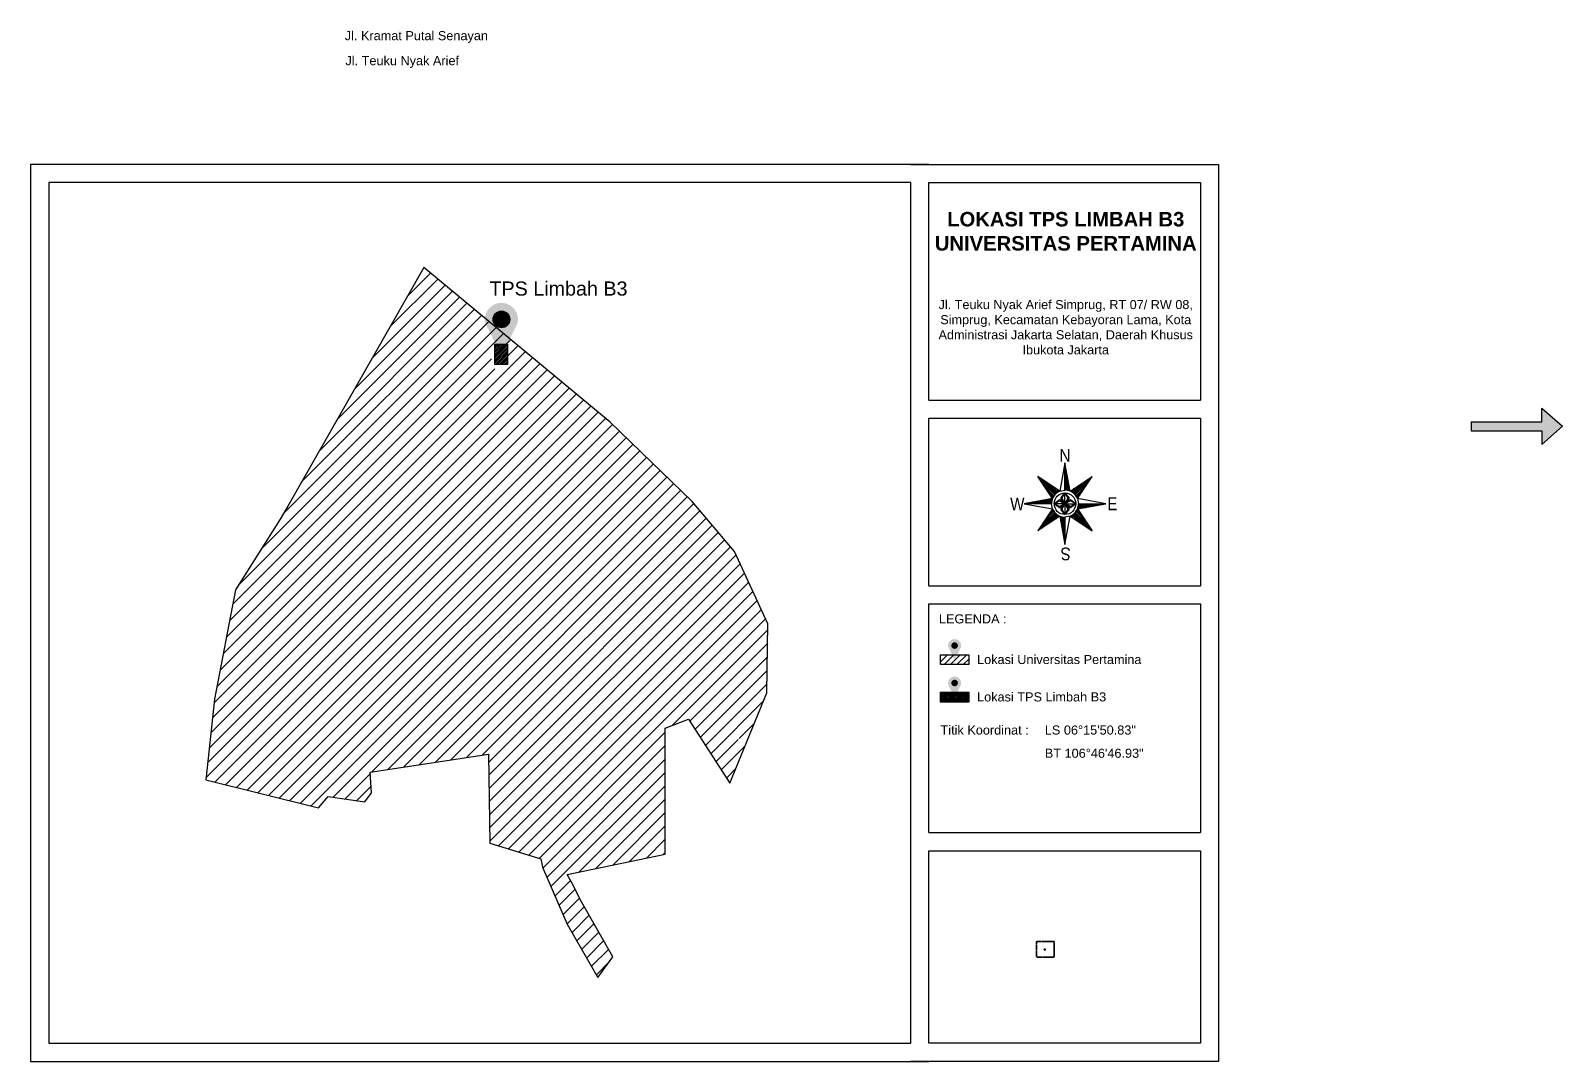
# Model space of a CAD drawing. Header units: millimetres. Extents: x -8570 to 76123, y -16593 to 13658.
# Drawn here: x 9828 to 18289, y -16593 to -10898 of the extents above; entities that cross this region are included whole.
import ezdxf

# ---------------------------------------------------------------- set-up
doc = ezdxf.new("R2010")
doc.units = ezdxf.units.MM
doc.header["$MEASUREMENT"] = 0
doc.linetypes.add('PHANTOM2', pattern=[1.25, 0.625, -0.125, 0.125, -0.125, 0.125, -0.125])
doc.linetypes.add('PTS_EXT', pattern=[999999, 0, -999999])
for name, color, linetype in [('Area Kawasan', 10, 'Continuous'), ('Area TPS', 2, 'Continuous'), ('Batas Wilayah', 7, 'PHANTOM2')]:
    doc.layers.add(name, color=color, linetype=linetype)
doc.styles.get("Standard").update_dxf_attribs({"font": 'arial.ttf'})

msp = doc.modelspace()

# ---------------------------------------------------------------- hatches: boundary and pattern name
h = msp.add_hatch()
h.set_pattern_fill('ANSI31', color=1, scale=417.157725)
h.set_pattern_definition([(45, (9150.936, -17039.9), (-36.8719, 36.8719), [])])
h.paths.add_polyline_path([(13715.6, -13775.5), (13481, -13499.9), (13028.1, -13060.9), (12000.3, -12207.3), (11247.5, -13525), (11205.9, -13597.7), (10959, -13987.1), (10843.8, -14591.6), (10795.9, -15037.8), (11417.8, -15191.1), (11471.6, -15129.5), (11674, -15159.5), (11710.3, -15108.9), (11704, -14995.2), (12357.6, -14895.4), (12363.9, -15386.7), (12645.6, -15474.3), (12655.2, -15519.7), (12792.2, -15834.1), (12961.6, -16128.3), (13002.5, -16072.1), (13043.1, -16015.4), (12871.1, -15712), (12816.7, -15606.8), (12792.3, -15559.8), (13333.5, -15447.4), (13333.6, -14750.8), (13461.2, -14702.7), (13690, -15056.3), (13895.1, -14557), (13900.6, -14175.9)])
h.paths.add_polyline_path([(13738.5, -14768.3), (13749.8, -14781), (13744.2, -14781), (13741.3, -14781), (13741.5, -14825.3), (13735.9, -14825.3), (13735.7, -14781.1), (13735.1, -14781.1), (13732.8, -14781.1), (13727.2, -14781.1)], flags=16)
h.paths.add_polyline_path([(12443.2, -12766.3), (12372.7, -12766.3), (12372.7, -12636.9), (12443.2, -12636.9)], flags=16)
h = msp.add_hatch(color=2)
h.dxf.hatch_style = 1
h.paths.add_polyline_path([(12516.8, -12515.6, 1.282095), (12339.6, -12515.6), (12428.2, -12692.9)])
h.paths.add_polyline_path([(12382.4, -12493.4, -1), (12474.1, -12493.4, -1)], flags=16)
at = {"true_color": 0xffffff}
h = msp.add_hatch(color=7, dxfattribs=at)
h.dxf.hatch_style = 1
h.paths.add_polyline_path([(12474.5, -12493.3, 1), (12382.5, -12493.3, 1)])
h = msp.add_hatch()
h.set_pattern_fill('ANSI31', color=2, scale=55.710437)
h.set_pattern_definition([(45, (2633.085, -13335.5775), (-4.9241535, 4.9241535), [])])
h.paths.add_polyline_path([(12461.5, -12629.3), (12392, -12629.3), (12392, -12741.9), (12461.5, -12741.9)])
h = msp.add_hatch(color=256)
h.dxf.hatch_style = 1
h.paths.add_polyline_path([(18288.8, -13084), (18176.3, -12984), (18176.3, -13034), (18176.3, -13054), (18176.3, -13059), (17785.8, -13059), (17785.8, -13109), (18176.3, -13109), (18176.3, -13114), (18176.3, -13134), (18176.3, -13184)])
h = msp.add_hatch(color=1)
h.dxf.hatch_style = 1
h.paths.add_polyline_path([(14966.8, -14304.4, 1.282095), (14896.3, -14304.4), (14931.6, -14374.9)])
h.paths.add_polyline_path([(14913.3, -14295.6, -1), (14949.8, -14295.6, -1)], flags=16)
h = msp.add_hatch(color=7, dxfattribs=at)
h.dxf.hatch_style = 1
h.paths.add_polyline_path([(14950, -14295.5, 1), (14913.4, -14295.5, 1)])
h = msp.add_hatch()
h.set_pattern_fill('ANSI31', color=1, scale=200)
h.paths.add_polyline_path([(15010.6, -14346.5), (14853.7, -14346.5), (14853.7, -14400.8), (15010.6, -14400.8)])
h = msp.add_hatch(color=2)
h.dxf.hatch_style = 1
h.paths.add_polyline_path([(14966.8, -14511, 1.282095), (14896.3, -14511), (14931.6, -14581.5)])
h.paths.add_polyline_path([(14913.3, -14502.1, -1), (14949.8, -14502.1, -1)], flags=16)
h = msp.add_hatch(color=7, dxfattribs=at)
h.dxf.hatch_style = 1
h.paths.add_polyline_path([(14950, -14502.1, 1), (14913.4, -14502.1, 1)])
h = msp.add_hatch()
h.set_pattern_fill('ANSI31', color=1, scale=0.82735)
h.set_pattern_definition([(45, (15423.6145, -15979.75114), (-0.0731281, 0.0731281), [])])
h.paths.add_polyline_path([(15432.7, -15973.3), (15432.2, -15972.7), (15431.3, -15971.9), (15429.3, -15970.2), (15427.8, -15972.8), (15427.7, -15972.9), (15427.2, -15973.7), (15427, -15974.9), (15426.9, -15975.8), (15428.1, -15976.1), (15428.2, -15976), (15428.6, -15976), (15428.7, -15975.9), (15428.7, -15975.7), (15430, -15975.5), (15430, -15976.5), (15430.5, -15976.6), (15430.6, -15976.7), (15430.8, -15977.4), (15431.2, -15977.9), (15431.3, -15977.8), (15431.3, -15977.7), (15431, -15977.1), (15430.9, -15976.9), (15430.8, -15976.8), (15431.9, -15976.6), (15431.9, -15975.2), (15432.2, -15975.1), (15432.6, -15975.8), (15433, -15974.8), (15433, -15974.1)])
h.paths.add_polyline_path([(15432.7, -15975.2), (15432.7, -15975.3), (15432.7, -15975.3), (15432.7, -15975.3), (15432.7, -15975.4), (15432.7, -15975.4), (15432.7, -15975.3), (15432.7, -15975.3), (15432.7, -15975.3), (15432.7, -15975.3)], flags=16)
h.paths.add_polyline_path([(15430.1, -15971.3), (15430, -15971.3), (15430, -15971), (15430.1, -15971)], flags=16)
at = {"layer": 'Area TPS'}
h = msp.add_hatch(dxfattribs=at)
h.set_pattern_fill('ANSI31', color=256, scale=50)
h.set_pattern_definition([(45, (8894.928, -18117.822), (-4.4194174, 4.4194174), [])])
h.paths.add_polyline_path([(15010.6, -14553), (14853.7, -14553), (14853.7, -14607.4), (15010.6, -14607.4)])

# ---------------------------------------------------------------- linework, layer by layer
at = {"linetype": 'Continuous'}
for p, q in [((15513.2, -13442), (15391.5, -13361.6)), ((15472, -13483.2), (15391.5, -13361.6)), ((15488.4, -13458.4), (15391.5, -13361.6)), ((15569.7, -13442), (15541.4, -13286.6)), ((15541.4, -13436.5), (15541.4, -13286.6)), ((15543.7, -13436.5), (15543.7, -13299)), ((15549.6, -13436.9), (15549.6, -13332)), ((15555.6, -13437.9), (15555.6, -13364.9)), ((15569.7, -13442), (15691.3, -13361.6)), ((15594.4, -13458.4), (15691.3, -13361.6)), ((15610.8, -13483.2), (15691.3, -13361.6)), ((15484.4, -13462.9), (15408.1, -13386.6)), ((15492.8, -13454.4), (15416.6, -13378.1)), ((15480.6, -13467.6), (15424.7, -13411.7)), ((15477.3, -13472.7), (15441.3, -13436.7)), ((15497.6, -13450.6), (15441.7, -13394.7)), ((15502.7, -13447.3), (15466.7, -13411.3)), ((15508.2, -13444.3), (15491.8, -13427.9)), ((15518.9, -13481.5), (15541.4, -13451.5)), ((15526.4, -13481.5), (15541.4, -13451.5)), ((15541.4, -13451.5), (15563.9, -13481.5)), ((15561.6, -13439.3), (15561.6, -13397.9)), ((15567.6, -13441.2), (15567.6, -13430.9)), ((15574.6, -13444.3), (15591, -13427.9)), ((15580.1, -13447.3), (15616.1, -13411.3)), ((15585.2, -13450.6), (15641.2, -13394.7)), ((15590, -13454.4), (15666.2, -13378.1)), ((15598.5, -13462.9), (15674.7, -13386.6)), ((15602.2, -13467.6), (15658.1, -13411.7)), ((15605.6, -13472.7), (15641.5, -13436.7)), ((15472, -13483.2), (15316.6, -13511.4)), ((15466.5, -13511.4), (15316.6, -13511.4)), ((15466.5, -13509.2), (15329, -13509.2)), ((15466.9, -13503.2), (15361.9, -13503.2)), ((15467.8, -13497.2), (15394.9, -13497.2)), ((15469.3, -13491.2), (15427.9, -13491.2)), ((15474.3, -13478.2), (15457.9, -13461.8)), ((15471.2, -13485.2), (15460.9, -13485.2)), ((15481.5, -13511.4), (15511.4, -13488.9)), ((15511.4, -13526.4), (15481.5, -13511.4)), ((15511.4, -13533.9), (15481.5, -13511.4)), ((15511.4, -13488.9), (15541.4, -13511.4)), ((15541.4, -13511.4), (15511.4, -13526.4)), ((15541.4, -13511.4), (15511.4, -13533.9)), ((15541.4, -13511.4), (15518.9, -13481.5)), ((15518.9, -13541.4), (15541.4, -13511.4)), ((15541.4, -13511.4), (15526.4, -13481.5)), ((15563.9, -13481.5), (15541.4, -13511.4)), ((15541.4, -13511.4), (15571.4, -13488.9)), ((15571.4, -13496.4), (15541.4, -13511.4)), ((15541.4, -13511.4), (15556.4, -13541.4)), ((15541.4, -13511.4), (15563.9, -13541.4)), ((15571.4, -13533.9), (15541.4, -13511.4)), ((15571.4, -13488.9), (15601.4, -13511.4)), ((15601.4, -13511.4), (15571.4, -13496.4)), ((15601.4, -13511.4), (15571.4, -13533.9)), ((15608.6, -13478.2), (15625, -13461.8)), ((15610.8, -13539.7), (15766.2, -13511.4)), ((15611.6, -13537.7), (15622, -13537.7)), ((15613.6, -13531.7), (15654.9, -13531.7)), ((15615, -13525.7), (15687.9, -13525.7)), ((15615.9, -13519.7), (15720.9, -13519.7)), ((15616.3, -13511.4), (15766.2, -13511.4)), ((15616.3, -13513.7), (15753.8, -13513.7)), ((15472, -13539.7), (15391.5, -13661.3)), ((15488.4, -13564.4), (15391.5, -13661.3)), ((15513.2, -13580.8), (15391.5, -13661.3)), ((15484.4, -13560), (15408.1, -13636.2)), ((15492.8, -13568.5), (15416.6, -13644.7)), ((15480.6, -13555.3), (15424.7, -13611.2)), ((15477.3, -13550.2), (15441.3, -13586.1)), ((15497.6, -13572.2), (15441.7, -13628.1)), ((15474.3, -13544.7), (15457.9, -13561.1)), ((15502.7, -13575.6), (15466.7, -13611.6)), ((15508.2, -13578.6), (15491.8, -13595)), ((15513.2, -13580.8), (15541.4, -13736.2)), ((15515.2, -13581.6), (15515.2, -13592)), ((15541.4, -13571.4), (15518.9, -13541.4)), ((15521.2, -13583.6), (15521.2, -13625)), ((15527.2, -13585), (15527.2, -13657.9)), ((15533.2, -13585.9), (15533.2, -13690.9)), ((15539.2, -13586.3), (15539.2, -13723.9)), ((15556.4, -13541.4), (15541.4, -13571.4)), ((15563.9, -13541.4), (15541.4, -13571.4)), ((15541.4, -13586.4), (15541.4, -13736.2)), ((15569.7, -13580.8), (15691.3, -13661.3)), ((15574.6, -13578.6), (15591, -13595)), ((15580.1, -13575.6), (15616.1, -13611.6)), ((15585.2, -13572.2), (15641.2, -13628.1)), ((15590, -13568.5), (15666.2, -13644.7)), ((15594.4, -13564.4), (15691.3, -13661.3)), ((15598.5, -13560), (15674.7, -13636.2)), ((15602.2, -13555.3), (15658.1, -13611.2)), ((15605.6, -13550.2), (15641.5, -13586.1)), ((15608.6, -13544.7), (15625, -13561.1)), ((15610.8, -13539.7), (15691.3, -13661.3))]:
    msp.add_line(p, q, dxfattribs=at)
for points in [[(14789.7, -11636.7), (9827.7, -11636.7)], [(9827.7, -11636.7), (9827.7, -16592.6), (14789.7, -16592.6)], [(14689.7, -11636.7), (16389.7, -11636.7), (16389.7, -11906.8)], [(14689.7, -11906.8), (14689.7, -11736.7), (9927.3, -11736.7)], [(9927.3, -16492.6), (14689.7, -16492.6), (14689.7, -11736.7)], [(9927.7, -11736.7), (9927.7, -16492.6)], [(16389.7, -11736.7), (16389.7, -16592.6), (14689.7, -16592.6)], [(14689.7, -16492.6), (14689.7, -11736.7)], [(14689.7, -11906.8), (14689.7, -11736.7)], [(14789.7, -11906.8), (14789.7, -11736.7)], [(14789.7, -11736.7), (16289.7, -11736.7), (16289.7, -11906.8)], [(14789.7, -11906.8), (14789.7, -11736.7)], [(14789.7, -11736.7), (16289.7, -11736.7)], [(14789.7, -11736.7), (16289.7, -11736.7)], [(14789.7, -12938.6), (14789.7, -11736.7)], [(14789.7, -12938.6), (14789.7, -11736.7)], [(16289.7, -11736.7), (16289.7, -12938.6)], [(14789.7, -12938.6), (16289.7, -12938.6)], [(18176.3, -13059), (18176.3, -13054), (18176.3, -13034), (18176.3, -12984)], [(18176.3, -12984), (18288.8, -13084)], [(14789.7, -13038.6), (16289.7, -13038.6)], [(14789.7, -13965.1), (14789.7, -13038.6)], [(14789.7, -13965.1), (14789.7, -13038.6)], [(16289.7, -13038.6), (16289.7, -13965.1)], [(17785.8, -13059), (18176.3, -13059)], [(17785.8, -13059), (17785.8, -13109)], [(17785.8, -13109), (18176.3, -13109)], [(18176.3, -13184), (18288.8, -13084)], [(18176.3, -13109), (18176.3, -13114), (18176.3, -13134), (18176.3, -13184)], [(14789.7, -13965.1), (16289.7, -13965.1)], [(14789.7, -14065.1), (16289.7, -14065.1)], [(14789.7, -15328.6), (14789.7, -14065.1)], [(14789.7, -15328.6), (14789.7, -14065.1)], [(16289.7, -14065.1), (16289.7, -15328.6)], [(14789.7, -15328.6), (16289.7, -15328.6)], [(14789.7, -16492.6), (14789.7, -15428.6)], [(14789.7, -15428.6), (16289.7, -15428.6)], [(16289.7, -15428.6), (16289.7, -16492.6), (14789.7, -16492.6), (14789.7, -15428.6)]]:
    msp.add_lwpolyline(points)
for points in [[(12392, -12629.3), (12461.5, -12629.3), (12461.5, -12741.9), (12392, -12741.9)], [(14853.7, -14553), (15010.6, -14553), (15010.6, -14607.4), (14853.7, -14607.4)]]:
    msp.add_lwpolyline(points, close=True)
at = {"linetype": 'PTS_EXT'}
msp.add_lwpolyline([(15391.5, -13361.6), (15472, -13483.2), (15316.6, -13511.4), (15472, -13539.7), (15391.5, -13661.3), (15513.2, -13580.8), (15541.4, -13736.2), (15569.7, -13580.8), (15691.3, -13661.3), (15610.8, -13539.7), (15766.2, -13511.4), (15610.8, -13483.2), (15691.3, -13361.6), (15569.7, -13442), (15541.4, -13286.6), (15513.2, -13442)], close=True, dxfattribs=at)
at = {"linetype": 'Continuous'}
for points in [[(15541.4, -13286.6), (15513.2, -13442), (15541.4, -13436.5), (15541.4, -13286.6)], [(15541.4, -13511.4), (15541.4, -13451.5), (15556.4, -13481.5), (15541.4, -13511.4)], [(15316.6, -13511.4), (15472, -13539.7), (15466.5, -13511.4), (15316.6, -13511.4)], [(15541.4, -13511.4), (15481.5, -13511.4), (15511.4, -13496.4), (15541.4, -13511.4)], [(15541.4, -13511.4), (15541.4, -13571.4), (15526.4, -13541.4), (15541.4, -13511.4)], [(15541.4, -13511.4), (15601.4, -13511.4), (15571.4, -13526.4), (15541.4, -13511.4)], [(15766.2, -13511.4), (15610.8, -13483.2), (15616.3, -13511.4), (15766.2, -13511.4)], [(15541.4, -13736.2), (15569.7, -13580.8), (15541.4, -13586.4), (15541.4, -13736.2)]]:
    msp.add_lwpolyline(points, close=True, dxfattribs=at)
at = {"color": 1}
msp.add_lwpolyline([(14853.7, -14346.5), (15010.6, -14346.5), (15010.6, -14400.8), (14853.7, -14400.8)], close=True, dxfattribs=at)
msp.add_circle((12428.5, -12493.3), 46)
at = {"linetype": 'Continuous'}
msp.add_circle((15541.4, -13511.4), 59.9, dxfattribs=at)
for start, end in [(112.151, 157.849), (67.8485, 90), (22.1515, 67.8486), (157.849, 180), (337.849, 0), (202.151, 247.849), (247.849, 270), (292.151, 337.849)]:
    msp.add_arc((15541.4, -13511.4), 74.9, start, end, dxfattribs=at)
at = {"layer": 'Area Kawasan'}
for points in [[(12655.2, -15519.7), (12792.2, -15834.1), (12961.6, -16128.3), (13043.3, -16015.8), (12871.1, -15712), (12816.7, -15606.8), (12792.3, -15559.8), (13333.5, -15447.4), (13333.6, -14750.8), (13461.2, -14702.7), (13690, -15056.3), (13895.1, -14557), (13900.6, -14175.9), (13715.6, -13775.5), (13481, -13499.9), (13028.1, -13060.9), (12000.3, -12207.3), (11247.5, -13525), (11205.9, -13597.7), (10959, -13987.1), (10843.8, -14591.6), (10795.9, -15037.8), (11417.8, -15191.1), (11471.6, -15129.5), (11674, -15159.5), (11710.3, -15108.9), (11704, -14995.2), (12357.6, -14895.4), (12363.9, -15386.7), (12645.6, -15474.3), (12655.2, -15519.7)], [(15430.6, -15976.7), (15430.8, -15977.4), (15431.2, -15977.9), (15431.3, -15977.7), (15431, -15977.1), (15430.9, -15976.9), (15430.8, -15976.8), (15431.9, -15976.6), (15431.9, -15975.2), (15432.2, -15975.1), (15432.6, -15975.8), (15433, -15974.8), (15433, -15974.1), (15432.7, -15973.3), (15432.2, -15972.7), (15431.3, -15971.9), (15429.3, -15970.2), (15427.8, -15972.8), (15427.7, -15972.9), (15427.2, -15973.7), (15427, -15974.9), (15426.9, -15975.8), (15428.1, -15976.1), (15428.2, -15976), (15428.6, -15976), (15428.7, -15975.9), (15428.7, -15975.7), (15430, -15975.5), (15430, -15976.5), (15430.5, -15976.6), (15430.6, -15976.7)]]:
    msp.add_lwpolyline(points, dxfattribs=at)
at = {"layer": 'Batas Wilayah', "color": 242, "lineweight": 35, "true_color": 0xcd2027}
msp.add_lwpolyline([(15384.4, -15931.2), (15482.2, -15931.2), (15481.8, -16016.6), (15384.1, -16016.6)], close=True, dxfattribs=at)

# ---------------------------------------------------------------- texts
for s, height, p in [('Jl. Kramat Putal Senayan', 50.203, (11562.7, -10950.7)), ('Jl. Teuku Nyak Arief', 50.203, (11566.7, -11088.8)), ('LEGENDA :', 50.2, (14844.9, -14173)), ('Lokasi Universitas Pertamina', 50.203, (15055.8, -14397.4)), ('Lokasi TPS Limbah B3', 50.203, (15055.8, -14604)), ('Titik Koordinat :', 50.203, (14853.8, -14787.1)), ('LS 06°15\'50.83"', 50.203, (15429.9, -14787.1)), ('BT 106°46\'46.93"', 50.203, (15429.9, -14915.3))]:
    msp.add_text(s, height=height).set_placement(p)
at = {"color": 7, "true_color": 0xffffff}
msp.add_text('TPS Limbah B3', height=77.979, dxfattribs=at).set_placement((12362, -12361.8))
at = {"linetype": 'Continuous', "width": 0.85}
for s, rotation, p in [('N', 0, (15511.1, -13280)), ('S', 180, (15573.2, -13753.8))]:
    msp.add_text(s, height=70.5, rotation=rotation, dxfattribs=at).set_placement(p)
for s, p in [('W', (15238.6, -13548.5)), ('E', (15774.9, -13547.3))]:
    msp.add_text(s, height=70.5, dxfattribs=at).set_placement(p)
at = {"attachment_point": 1}
for s, width, gutter_width, insert, char_height in [('\\pxqc;{\\fArial|b1|i0|c0|p34;\\H1.212x;LOKASI TPS LIMBAH B3\\H1.25x; \\P\\H0.8x;UNIVERSITAS PERTAMINA\\P\\fArial|b0|i0|c0|p34;\\H0.82508x;\\P\\P\\H0.7575x;Jl. Teuku Nyak Arief Simprug, RT 07/ RW 08, Simprug, Kecamatan Kebayoran Lama, Kota Administrasi Jakarta Selatan, Daerah Khusus Ibukota Jakarta}', 1441.997, 330, (14824.5, -11899.6), 66.0064), ('Lokasi TPS LB3', 0.557, 32338.3, (14877.6, -13168.8), 0.557)]:
    msp.add_mtext_dynamic_manual_height_columns(s, width=width, gutter_width=gutter_width, heights=[0], dxfattribs=dict(at, insert=insert, char_height=char_height))

doc.saveas('drawing.dxf')
